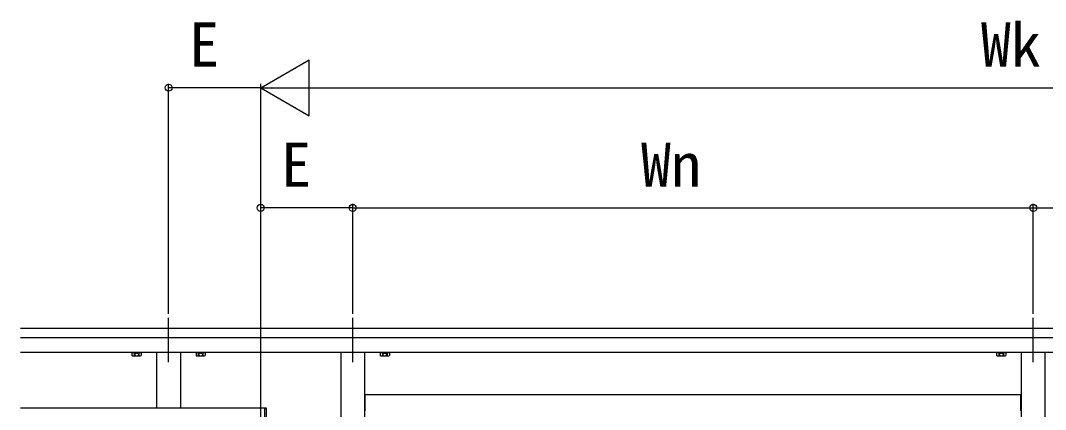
# Model space of a CAD drawing. Units: millimetres, scale not verified. Extents: x -875 to 875, y -1300 to 1293.
# Drawn here: x 181.8 to 437.8, y -222.6 to -125.5 of the extents above; entities that cross this region are included whole.
import ezdxf
from ezdxf.enums import TextEntityAlignment as Align

# ---------------------------------------------------------------- set-up
doc = ezdxf.new("R2010")
doc.units = ezdxf.units.MM
doc.header["$LTSCALE"] = 8
doc.layers.add('0-7_YKK_A1', color=4, linetype='Continuous')
doc.layers.add('0-8_YKK_D', color=6, linetype='Continuous')
doc.styles.add('ＭＳ ゴシック', font='')
doc.styles.get('ＭＳ ゴシック').set_extended_font_data('MS Gothic')

msp = doc.modelspace()

# ---------------------------------------------------------------- linework, layer by layer
at = {"layer": '0-7_YKK_A1'}
for p, q in [((218.757, -210.784), (218.757, -199.784)), ((264.757, -210.784), (264.757, -199.784)), ((434.757, -210.784), (434.757, -199.784)), ((181.757, -202.284), (687.757, -202.284)), ((181.757, -204.684), (687.757, -204.684)), ((181.757, -208.284), (687.757, -208.284)), ((209.602, -208.404), (211.912, -208.404)), ((209.602, -208.404), (209.602, -209.114)), ((209.757, -209.204), (209.602, -209.114)), ((209.757, -209.204), (211.757, -209.204)), ((210.18, -208.404), (210.18, -209.114)), ((210.247, -208.284), (210.247, -208.404)), ((211.137, -208.733), (210.757, -208.531)), ((211.367, -209.204), (211.137, -208.733)), ((211.267, -208.284), (211.267, -208.404)), ((211.334, -208.404), (211.334, -209.114)), ((211.757, -209.204), (211.912, -209.114)), ((211.912, -208.404), (211.912, -209.114)), ((212.007, -208.404), (212.007, -208.284)), ((215.757, -208.284), (215.757, -222.284)), ((221.757, -208.284), (221.757, -222.284)), ((225.602, -208.404), (227.912, -208.404)), ((225.602, -208.404), (225.602, -209.114)), ((225.757, -209.204), (225.602, -209.114)), ((225.757, -209.204), (227.757, -209.204)), ((226.18, -208.404), (226.18, -209.114)), ((226.247, -208.284), (226.247, -208.404)), ((227.137, -208.733), (226.757, -208.531)), ((227.367, -209.204), (227.137, -208.733)), ((227.267, -208.284), (227.267, -208.404)), ((227.334, -208.404), (227.334, -209.114)), ((227.757, -209.204), (227.912, -209.114)), ((227.912, -208.404), (227.912, -209.114)), ((228.007, -208.404), (228.007, -208.284)), ((261.757, -208.284), (261.757, -396.284)), ((271.602, -208.404), (273.912, -208.404)), ((271.602, -208.404), (271.602, -209.114)), ((271.757, -209.204), (271.602, -209.114)), ((271.757, -209.204), (273.757, -209.204)), ((272.18, -208.404), (272.18, -209.114)), ((272.247, -208.284), (272.247, -208.404)), ((273.137, -208.733), (272.757, -208.531)), ((273.367, -209.204), (273.137, -208.733)), ((273.267, -208.284), (273.267, -208.404)), ((273.334, -208.404), (273.334, -209.114)), ((273.757, -209.204), (273.912, -209.114)), ((273.912, -208.404), (273.912, -209.114)), ((274.007, -208.404), (274.007, -208.284)), ((425.602, -208.404), (427.912, -208.404)), ((425.602, -208.404), (425.602, -209.114)), ((425.757, -209.204), (425.602, -209.114)), ((425.757, -209.204), (427.757, -209.204)), ((426.18, -208.404), (426.18, -209.114)), ((426.247, -208.284), (426.247, -208.404)), ((427.137, -208.733), (426.757, -208.531)), ((427.367, -209.204), (427.137, -208.733)), ((427.267, -208.284), (427.267, -208.404)), ((427.334, -208.404), (427.334, -209.114)), ((427.757, -209.204), (427.912, -209.114)), ((427.912, -208.404), (427.912, -209.114)), ((428.007, -208.404), (428.007, -208.284)), ((431.757, -208.284), (431.757, -396.284)), ((431.657, -218.984), (267.857, -218.984)), ((267.857, -222.984), (267.857, -218.984)), ((431.657, -222.984), (431.657, -218.984)), ((242.757, -222.284), (181.757, -222.284)), ((242.757, -234.284), (242.757, -222.284))]:
    msp.add_line(p, q, dxfattribs=at)
for points in [[(209.507, -208.284), (209.507, -208.404), (212.007, -208.404)], [(210.147, -209.204), (210.377, -208.733), (210.757, -208.531)], [(225.507, -208.284), (225.507, -208.404), (228.007, -208.404)], [(226.147, -209.204), (226.377, -208.733), (226.757, -208.531)], [(261.757, -396.284), (267.757, -396.284), (267.757, -208.284)], [(271.507, -208.284), (271.507, -208.404), (274.007, -208.404)], [(272.147, -209.204), (272.377, -208.733), (272.757, -208.531)], [(425.507, -208.284), (425.507, -208.404), (428.007, -208.404)], [(426.147, -209.204), (426.377, -208.733), (426.757, -208.531)], [(431.757, -396.284), (437.757, -396.284), (437.757, -208.284)]]:
    msp.add_lwpolyline(points, dxfattribs=at)
msp.add_lwpolyline([(242.757, -234.384), (242.757, -222.184), (243.157, -222.184), (243.157, -234.384)], close=True, dxfattribs=at)
for centre, radius, start, end in [((209.891, -208.693), 0.511, 235.61575, 304.38425), ((210.757, -207.293), 1.911, 252.41205, 287.58795), ((211.623, -208.693), 0.511, 235.61575, 304.38425), ((225.891, -208.693), 0.511, 235.61575, 304.38425), ((226.757, -207.293), 1.911, 252.41205, 287.58795), ((227.623, -208.693), 0.511, 235.61575, 304.38425), ((271.891, -208.693), 0.511, 235.61575, 304.38425), ((272.757, -207.293), 1.911, 252.41205, 287.58795), ((273.623, -208.693), 0.511, 235.61575, 304.38425), ((425.891, -208.693), 0.511, 235.61575, 304.38425), ((426.757, -207.293), 1.911, 252.41205, 287.58795), ((427.623, -208.693), 0.511, 235.61575, 304.38425)]:
    msp.add_arc(centre, radius, start, end, dxfattribs=at)
at = {"layer": '0-8_YKK_D'}
for p, q in [((241.757, -142.284), (253.881, -135.284)), ((253.881, -149.284), (253.881, -135.284)), ((218.757, -198.784), (218.757, -141.284)), ((241.757, -142.284), (218.757, -142.284)), ((241.757, -227.284), (241.757, -141.284)), ((241.757, -227.284), (241.757, -141.284)), ((241.757, -142.284), (253.881, -149.284)), ((241.757, -142.284), (266.006, -142.284)), ((255.757, -142.284), (613.757, -142.284)), ((241.757, -227.284), (241.757, -171.284)), ((264.757, -198.784), (264.757, -171.284)), ((264.757, -198.784), (264.757, -171.284)), ((434.757, -198.784), (434.757, -171.284)), ((434.757, -198.784), (434.757, -171.284)), ((264.757, -172.284), (241.757, -172.284)), ((264.757, -172.284), (434.757, -172.284)), ((434.757, -172.284), (604.757, -172.284))]:
    msp.add_line(p, q, dxfattribs=at)
for centre in [(218.757, -142.284), (241.757, -172.284), (264.757, -172.284), (264.757, -172.284), (434.757, -172.284), (434.757, -172.284)]:
    msp.add_circle(centre, 0.875, dxfattribs=at)

# ---------------------------------------------------------------- texts
at = {"layer": '0-8_YKK_D', "style": 'ＭＳ ゴシック'}
for s, p in [('E', (223.908, -140.284)), ('Wk', (421.675, -140.284)), ('E', (246.908, -170.284)), ('Wn', (336.76, -170.284))]:
    msp.add_text(s, height=11, dxfattribs=at).set_placement(p, align=Align.BOTTOM_LEFT)

doc.saveas('drawing.dxf')
